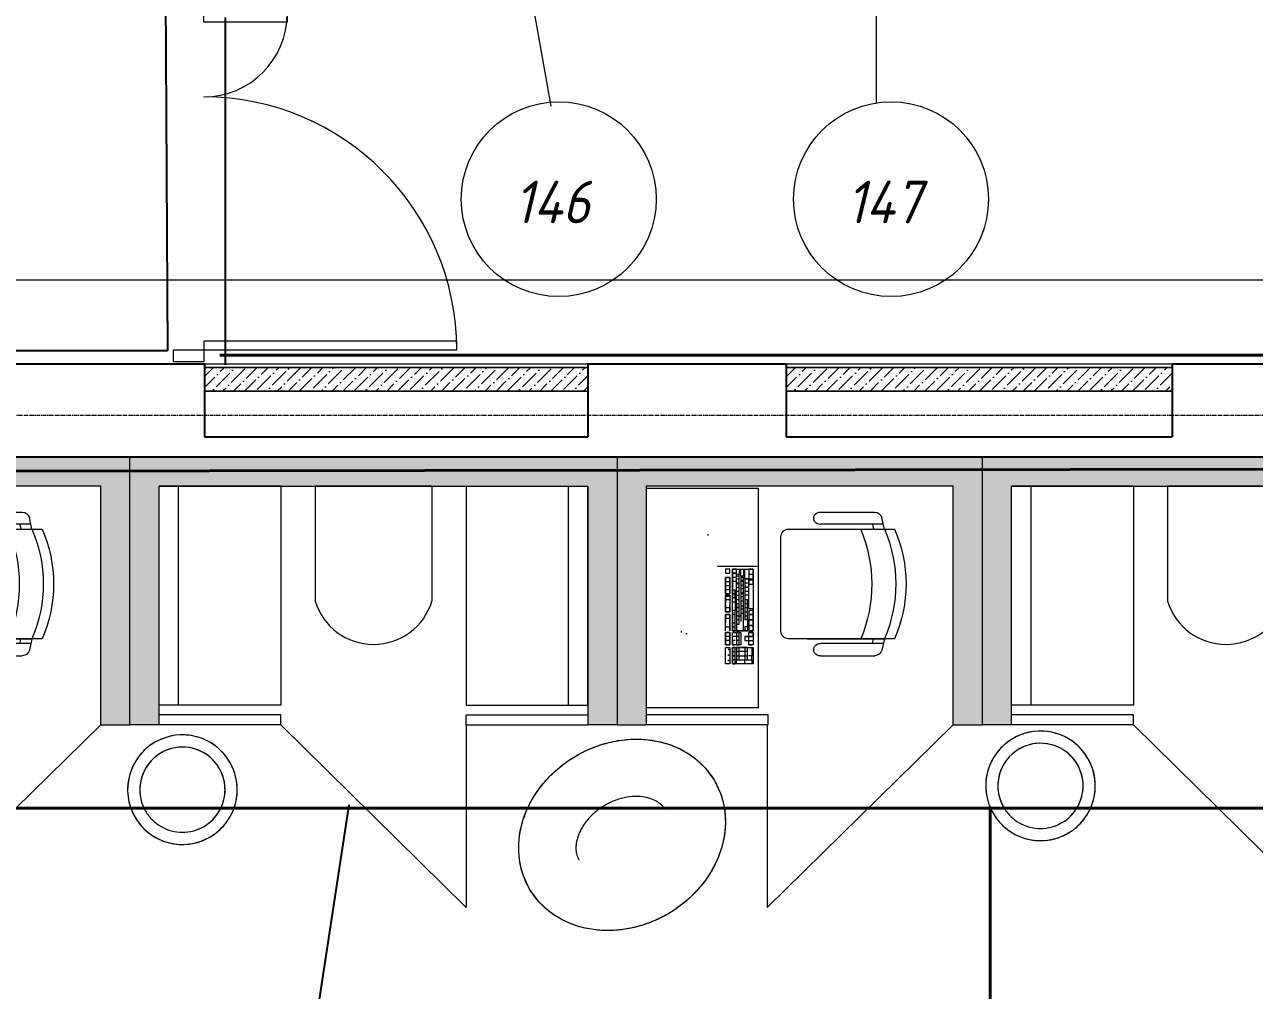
# Model space of a CAD drawing. Header units: millimetres. Extents: x -10178924 to 11692288, y -947381 to 58396.
# Drawn here: x 847554 to 852603, y -882553 to -878587 of the extents above; entities that cross this region are included whole.
import ezdxf
from ezdxf import colors
from ezdxf.entities.mleader import LeaderData, LeaderLine
from ezdxf.math import Vec2, Vec3

# ---------------------------------------------------------------- set-up
doc = ezdxf.new("R2010")
doc.units = ezdxf.units.MM
doc.linetypes.add('осевая', pattern=[50.8, 31.75, -6.35, 6.35, -6.35])
for name, color, linetype, lineweight in [('65_мебель', 8, 'Continuous', 9), ('65_стены новые', 1, 'Continuous', 30), ('PDF _Разрезы', 7, 'Continuous', 9), ('АР_Двери', 250, 'Continuous', 9), ('Основная ГКЛ', 250, 'Continuous', 9), ('Перегородки пеноблок', 40, 'Continuous', 9), ('Перегородки_ГКЛ', 20, 'Continuous', 9), ('Размеры осевые', 153, 'Continuous', 9), ('Трасса', 6, 'Continuous', 40), ('ТХ оборудование', 7, 'Continuous', 9)]:
    doc.layers.add(name, color=color, linetype=linetype, lineweight=lineweight)
doc.layers.add('65_стекло', color=7, linetype='Continuous', lineweight=30, true_color=0x5c7ea3)
for name, color, linetype in [('_надписи канализация', 7, 'Continuous'), ('PDF _Марки помещений', 5, 'Continuous'), ('PDF _Стены краска9010', 7, 'Continuous'), ('ВК_Выноски', 7, 'Continuous'), ('Стены внутр.1', 7, 'Continuous')]:
    doc.layers.add(name, color=color, linetype=linetype)
doc.layers.add('PDF _Стены отделка', color=7, linetype='Continuous', true_color=0xb505c2)
doc.styles.add('ISOCPEUR', font='isocpeui.ttf', dxfattribs={"width": 0.9})

# ---------------------------------------------------------------- blocks, each defined once
blk = doc.blocks.new('_None')
blk = doc.blocks.new('A$C1FE70A1C')
at = {"layer": '65_мебель', "lineweight": 9, "ltscale": 7.5, "true_color": 0xc7c8ca}
h = blk.add_hatch(color=9, dxfattribs=at)
h.dxf.hatch_style = 1
h.paths.add_polyline_path([(120, 1100), (0, 1100), (0, 0), (2000, 0), (2000, 1100), (1880, 1100), (1880, 120), (120, 120)])
at = {"layer": '65_мебель', "color": 252, "lineweight": 9, "ltscale": 7.5, "true_color": 0x939598}
for p, q in [((620, 1020), (120, 1020)), ((120, 1020), (120, 120)), ((199.9, 1020), (199.9, 120)), ((620, 120), (620, 1020)), ((1380, 120), (1380, 1020)), ((1380, 1020), (1880, 1020)), ((1800.1, 1020), (1800.1, 120)), ((1880, 1020), (1880, 120)), ((760, 120), (760, 592.1)), ((760, 120), (760, 592.1)), ((1240, 120), (1240, 592.1)), ((1240, 120), (1240, 592.1)), ((620, 120), (120, 120)), ((760, 120), (1240, 120)), ((760, 120), (1240, 120)), ((1380, 120), (1880, 120))]:
    blk.add_line(p, q, dxfattribs=at)
blk.add_arc((1000, 519.2), 250.8, 16.9036, 163.0964, dxfattribs=at)
at = {"layer": '65_стекло', "color": 252, "lineweight": 9, "ltscale": 100, "true_color": 0x939598}
for p, q in [((620, 1100), (620, 1850)), ((620, 1850), (1380, 1100)), ((620, 1100), (120, 1100)), ((620, 1100), (620, 1060)), ((1380, 1100), (1880, 1100)), ((1380, 1100), (1380, 1060)), ((620, 1060), (120, 1060)), ((1380, 1060), (1880, 1060))]:
    blk.add_line(p, q, dxfattribs=at)
at = {"layer": '65_стены новые', "color": 252, "lineweight": 9, "ltscale": 100, "true_color": 0x939598}
for p, q in [((0, 0), (0, 1100)), ((0, 1100), (120, 1100)), ((0, 0), (0, 1100)), ((120, 120), (120, 1100)), ((120, 120), (120, 1100)), ((1880, 1100), (2000, 1100)), ((1880, 1100), (1880, 120)), ((2000, 1100), (2000, 0)), ((1880, 120), (120, 120)), ((1880, 120), (120, 120)), ((1800, 0), (0, 0)), ((2000, 0), (0, 0))]:
    blk.add_line(p, q, dxfattribs=at)
blk = doc.blocks.new('A$C54E73714')
at = {"layer": '65_мебель', "lineweight": 9, "ltscale": 7.5, "true_color": 0xc7c8ca}
h = blk.add_hatch(color=9, dxfattribs=at)
h.dxf.hatch_style = 1
h.paths.add_polyline_path([(120, 1255.8), (0, 1255.8), (0, 155.8), (1500, 155.8), (1500, 1255.8), (1380, 1255.8), (1380, 275.8), (120, 275.8)])
at = {"color": 252, "linetype": 'ByBlock', "lineweight": 9, "true_color": 0x939598}
for p, q in [((835.5, 972.4, 1301), (1057.8, 972.4, 1301)), ((1092.5, 922.7, 1301), (835, 922.7, 1301)), ((1097.7, 902.7, 1301), (1087.1, 949.1, 1301)), ((779.7, 902.7, 1301), (1097.2, 902.7, 1301)), ((1092.5, 432.7, 1301), (835, 432.8, 1301)), ((1097.7, 452.7, 1301), (1087.1, 406.4, 1301)), ((835.5, 383.1, 1301), (1057.8, 383.1, 1301))]:
    blk.add_line(p, q, dxfattribs=at)
at = {"color": 252, "linetype": 'ByBlock', "lineweight": 9, "true_color": 0x939598, "elevation": 1301}
for points in [[(1048.2, 922.7), (1052.3, 902.7)], [(1048.2, 432.8), (1052.3, 452.7)]]:
    blk.add_lwpolyline(points, dxfattribs=at)
blk.add_lwpolyline([(1139.2, 902.7), (1058.2, 902.7), (702.4, 902.7, 0.414214), (672.4, 872.7), (672.4, 482.7, 0.414214), (702.4, 452.7), (1139.2, 452.7)], format="xyb", dxfattribs=at)
at = {"color": 252, "linetype": 'ByBlock', "lineweight": 9, "true_color": 0x939598}
for centre, radius, start, end in [((832.2, 947.5, 1301), 25.1, 82.4737, 277.5263), ((1057.8, 942.4, 1301), 30, 12.8536, 90), ((460.7, 678.3, 1301), 584.8, 337.3303, 22.5673), ((581.6, 677.7, 1301), 562.6, 336.4258, 23.5742), ((623.6, 677.7, 1301), 562.6, 336.4258, 23.5742), ((832.2, 408, 1301), 25.1, 82.4737, 277.5263), ((1057.8, 413.1, 1301), 30, 270, 347.1464)]:
    blk.add_arc(centre, radius, start, end, dxfattribs=at)
at = {"layer": '65_стекло', "color": 252, "lineweight": 9, "ltscale": 100, "true_color": 0x939598}
for p, q in [((615.8, 1255.8), (615.8, 2005.8)), ((615.8, 2005.8), (1380, 1255.8)), ((620, 1255.8), (120, 1255.8)), ((620, 1215.8), (120, 1215.8)), ((620, 1255.8), (620, 1215.8))]:
    blk.add_line(p, q, dxfattribs=at)
at = {"layer": '65_стены новые', "color": 252, "lineweight": 9, "ltscale": 100, "true_color": 0x939598}
for p, q in [((0, 155.8), (0, 1255.8)), ((0, 1255.8), (120, 1255.8)), ((0, 155.8), (0, 1255.8)), ((120, 275.8), (120, 1255.8)), ((1380, 1255.8), (1500, 1255.8)), ((1380, 1255.8), (1380, 275.8)), ((1500, 1255.8), (1500, 155.8)), ((1500, 1255.8), (1500, 155.8)), ((1380, 275.8), (120, 275.8)), ((1500, 155.8), (0, 155.8))]:
    blk.add_line(p, q, dxfattribs=at)
at = {"layer": 'ТХ оборудование', "color": 252, "lineweight": 9, "true_color": 0x939598}
for p, q in [((580, 1185.8), (120, 1185.8)), ((580, 1185.8), (580, 285.8)), ((580, 285.8), (120, 285.8))]:
    blk.add_line(p, q, dxfattribs=at)
blk = doc.blocks.new('F_Armchair_мешок - F_Armchair_мешок-V328-План 3-го этажа')
at = {"layer": 'ТХ оборудование', "color": 252, "lineweight": 9, "true_color": 0x939598}
for p, q in [((-173.5, 346.7), (-110.4, 365.5)), ((-110.4, 365.5), (-107.9, 366.1)), ((-106.9, 366.3), (-104.8, 366.8)), ((-104.8, 366.8), (-69.4, 373.1)), ((-69.4, 373.1), (-38.7, 376.5)), ((-38.7, 376.5), (-36.3, 376.7)), ((-35.3, 376.8), (-33.2, 376.9)), ((-33.2, 376.9), (3.1, 378.2)), ((3.1, 378.2), (34.3, 377.3)), ((34.3, 377.3), (36.3, 377.1)), ((37.2, 377.1), (38.9, 376.9)), ((38.9, 376.9), (74.9, 373.2)), ((74.9, 373.1), (106.6, 367.6)), ((106.6, 367.6), (108.1, 367.3)), ((109.8, 367), (144.8, 358.2)), ((144.9, 358.1), (176.1, 347.9)), ((-267.9, 298.7), (-242.4, 314.4)), ((-242.4, 314.4), (-240.3, 315.7)), ((-239.4, 316.2), (-237.6, 317.2)), ((-237.6, 317.2), (-206.8, 332.8)), ((-206.7, 332.9), (-178.9, 344.6)), ((-178.9, 344.6), (-176.6, 345.5)), ((-175.6, 345.9), (-173.6, 346.7)), ((177.9, 347.3), (211, 333.5)), ((211.1, 333.5), (241, 318.5)), ((241.4, 318.3), (271.8, 299.9)), ((-344.7, 233.1), (-322.8, 255.3)), ((-321.8, 256.2), (-299.2, 275.8)), ((-299.2, 275.8), (-297.4, 277.2)), ((-296.7, 277.8), (-295.2, 279)), ((-295.2, 279), (-268, 298.7)), ((271.9, 299.8), (298.6, 280.7)), ((298.6, 280.7), (325.5, 258)), ((325.6, 257.9), (347.9, 235.6)), ((-384.8, 180.8), (-367, 206.4)), ((-366.9, 206.5), (-347.8, 229.8)), ((-347.8, 229.8), (-346.4, 231.3)), ((348.1, 235.4), (370.5, 208.8)), ((370.6, 208.6), (387.9, 184)), ((-401.9, 150.7), (-386.7, 177.7)), ((-386.7, 177.7), (-385.8, 179.2)), ((388.1, 183.7), (405.6, 153.3)), ((405.8, 152.9), (417.5, 127.4)), ((-425.6, 90), (-415.2, 121)), ((-415.2, 121), (-414.7, 122.3)), ((-414.2, 123.4), (-402, 150.5)), ((417.6, 127.1), (435.8, 67.3)), ((-437.8, 0.2), (-432.3, 61.3)), ((-432, 62.6), (-425.7, 89.4)), ((435.8, 67.1), (442.2, 5.4)), ((-431.8, -59.7), (-437.8, 0.2)), ((442.2, 5.4), (436.9, -54.6)), ((-431.4, -61.5), (-431.8, -59.7)), ((-414.4, -118.6), (-431.2, -62.8)), ((429.4, -86.3), (420.2, -113.8)), ((436.2, -58.1), (429.6, -85.7)), ((436.9, -54.6), (436.5, -56.4)), ((-412, -124.6), (-412.7, -122.8)), ((-399.1, -151.8), (-411.9, -124.7)), ((404.7, -148.3), (392.3, -170.3)), ((417.7, -120), (404.8, -148)), ((418.5, -117.9), (417.7, -120)), ((-385.8, -174.8), (-398.9, -152.2)), ((-380.6, -182.8), (-382.6, -179.9)), ((-361.7, -208.8), (-380.6, -182.9)), ((387.1, -178.5), (368.3, -204.8)), ((389.1, -175.3), (387.1, -178.4)), ((-346.7, -226.5), (-361.5, -209)), ((-338.3, -235.6), (-341.8, -231.8)), ((-313.9, -258.8), (-338.2, -235.6)), ((345.4, -231.5), (321.3, -255.1)), ((349, -227.7), (345.4, -231.5)), ((368.2, -205), (353.7, -222.4)), ((-297.9, -272.2), (-313.8, -258.9)), ((-286.1, -281.3), (-291.6, -277.1)), ((-257.2, -300.8), (-286, -281.3)), ((-240.9, -310.5), (-257.1, -300.9)), ((265.2, -297.7), (248.9, -307.6)), ((293.9, -277.8), (265.3, -297.7)), ((299.4, -273.6), (293.9, -277.7)), ((321.2, -255.2), (305.5, -268.7)), ((-225.7, -318.7), (-233.4, -314.6)), ((-193.2, -333.8), (-225.7, -318.7)), ((-177.2, -340.3), (-193.2, -333.9)), ((-159, -346.8), (-168.7, -343.4)), ((-123.8, -357.1), (-158.9, -346.8)), ((167.8, -344.7), (132.9, -355.4)), ((177.2, -341.3), (167.9, -344.7)), ((201.8, -331.4), (185.6, -338.1)), ((234.1, -315.8), (201.9, -331.4)), ((241.6, -311.8), (234.2, -315.8)), ((-108.5, -360.7), (-123.8, -357.1)), ((-87.7, -364.8), (-99.4, -362.6)), ((-51, -369.9), (-87.6, -364.8)), ((-36.7, -371.2), (-50.9, -369.9)), ((-13.9, -372.4), (-27.3, -371.8)), ((23.3, -372.1), (-13.8, -372.4)), ((36.2, -371.4), (23.3, -372.1)), ((60.3, -369.2), (45.5, -370.7)), ((96.9, -363.6), (60.3, -369.2)), ((108.1, -361.4), (96.9, -363.6)), ((132.9, -355.4), (117.1, -359.4))]:
    blk.add_line(p, q, dxfattribs=at)
at = {"layer": 'ТХ оборудование', "color": 252, "lineweight": 9, "true_color": 0x939598, "flags": 128}
for points in [[(-412.7, -122.8), (-413.2, -121.5), (-414.4, -118.6)], [(420.2, -113.8), (419.1, -116.7), (418.5, -117.9)], [(-382.6, -179.9), (-383.7, -178.1), (-385.8, -174.8)], [(392.3, -170.3), (390.2, -173.6), (389.1, -175.3)], [(-341.8, -231.8), (-343.7, -229.8), (-346.7, -226.5)], [(353.7, -222.4), (350.8, -225.7), (349, -227.7)], [(-291.6, -277.1), (-294.2, -275.1), (-297.9, -272.2)], [(305.5, -268.7), (301.8, -271.6), (299.4, -273.6)], [(-233.4, -314.6), (-236.6, -312.9), (-240.9, -310.5)], [(-168.7, -343.4), (-172.5, -342), (-177.2, -340.3)], [(185.6, -338.1), (180.9, -339.9), (177.2, -341.3)], [(248.9, -307.6), (244.7, -310.1), (241.6, -311.8)], [(-99.4, -362.6), (-103.7, -361.7), (-108.5, -360.7)], [(-27.3, -371.8), (-32, -371.5), (-36.7, -371.2)], [(45.5, -370.7), (40.7, -371.1), (36.2, -371.4)], [(117.1, -359.4), (112.3, -360.5), (108.1, -361.4)]]:
    blk.add_lwpolyline(points, dxfattribs=at)
at = {"layer": 'ТХ оборудование', "color": 252, "lineweight": 9, "true_color": 0x939598}
for points, knots in [([(-437.8, 0.2), (-437.8, 9.4), (-437.2, 27.7), (-432.7, 64.2), (-421.2, 109.1), (-398.4, 160.6), (-365.7, 210.9), (-322.4, 258.3), (-268.4, 300.6), (-207.1, 334.6), (-140.2, 359.6), (-81.3, 372.3), (-33.3, 377.4), (-9.1, 378.2), (3, 378.2)], [-1, -1, -1, -1, -0.953947, -0.907895, -0.815789, -0.723684, -0.631579, -0.526316, -0.421053, -0.315789, -0.210526, -0.105263, -0.052632, 0, 0, 0, 0]), ([(3, 378.2), (13.5, 378.2), (34.5, 377.6), (76.2, 373.7), (127.5, 364.2), (186.7, 345.3), (244.8, 318.1), (299.9, 282), (349.4, 236.7), (389.7, 184.9), (419.4, 128), (434.7, 77.7), (441, 36.5), (442.1, 15.8), (442.2, 5.4)], [-1, -1, -1, -1, -0.953947, -0.907895, -0.815789, -0.723684, -0.631579, -0.526316, -0.421053, -0.315789, -0.210526, -0.105263, -0.052632, 0, 0, 0, 0]), ([(442.2, 5.4), (442.2, -3.3), (441.6, -20.7), (437.6, -55.4), (427.3, -98), (406.7, -147.2), (369.1, -208.9), (304.1, -276.3), (216.7, -328.2), (133.2, -357.2), (60.5, -371), (-13.9, -374.2), (-87.8, -366.6), (-159.2, -348.6), (-226.2, -320.5), (-286.8, -283.1), (-339.3, -237.3), (-382, -184.5), (-413.6, -126.2), (-429.9, -74.3), (-436.5, -31.9), (-437.7, -10.5), (-437.8, 0.2)], [-1, -1, -1, -1, -0.978041, -0.956081, -0.912162, -0.868243, -0.824324, -0.736486, -0.648649, -0.594595, -0.540541, -0.486486, -0.432432, -0.378378, -0.324324, -0.27027, -0.216216, -0.162162, -0.108108, -0.054054, -0.027027, 0, 0, 0, 0]), ([(-202.8, 1.6), (-202.8, -1.9), (-202.3, -8.8), (-200.3, -19.6), (-196.7, -30.7), (-189.8, -46), (-176, -66.5), (-150.1, -91.1), (-114.6, -113.1), (-71.1, -129.5), (-22.3, -138.1), (28.3, -137.8), (68.9, -130.1), (98.7, -120.2), (119.3, -111), (138, -100.5), (154.4, -89), (168.4, -76.9), (180.1, -64.4), (189.3, -52.1), (196.4, -39.9), (201.5, -28.3), (204.9, -17.2), (206.8, -6.5), (207.2, 0.5), (207.2, 4)], [0, 0, 0, 0, 0.10472, 0.20944, 0.314159, 0.418879, 0.628319, 0.837758, 1.047198, 1.256637, 1.466077, 1.675516, 1.884956, 1.989675, 2.094395, 2.199115, 2.303835, 2.408554, 2.513274, 2.617994, 2.722714, 2.827433, 2.932153, 3.036873, 3.141593, 3.141593, 3.141593, 3.141593])]:
    blk.add_open_spline(points, degree=3, knots=knots, dxfattribs=at)
blk = doc.blocks.new('F_Table_Round_450 - D450х750-V327-План 3-го этажа')
at = {"layer": 'ТХ оборудование', "color": 252, "lineweight": 9, "true_color": 0x939598}
for radius, start, end in [(225, 360, 180), (225, 115.7143, 128.5714), (225, 102.8571, 115.7143), (225, 90, 102.8571), (225, 77.1429, 90), (225, 64.2857, 77.1429), (225, 51.4286, 64.2857), (225, 128.5714, 141.4286), (175, 75.3484, 180), (175, 75.3484, 135), (175, 15, 75), (175, 15, 75), (225, 38.5714, 51.4286), (225, 141.4286, 154.2857), (175, 135, 150), (225, 25.7143, 38.5714), (225, 154.2857, 167.1429), (175, 150, 165), (225, 12.8571, 25.7143), (225, 167.1429, 180), (225, 180, 360), (225, 180, 257.1429), (175, 165, 180), (175, 180, 255), (175, 360, 14.7076), (175, 0, 14.7076), (225, 0, 12.8571), (175, 180, 360), (175, 255, 360), (225, 334.2857, 347.1429), (225, 347.1429, 360), (225, 321.4286, 334.2857), (225, 308.5714, 321.4286), (225, 295.7143, 308.5714), (225, 257.1429, 270), (225, 270, 282.8571), (225, 282.8571, 295.7143)]:
    blk.add_arc((0, 0), radius, start, end, dxfattribs=at)
blk = doc.blocks.new('*U2178')
at = {"layer": 'АР_Двери'}
for points in [[(1430.2, 1038.2), (1395.2, 1038.2), (1395.2, 0), (1430.2, 0)], [(50, 342), (85, 342), (85, 0), (50, 0)], [(50, 0), (0, 0), (0, -125), (50, -125)], [(1430.2, 0), (1480.2, 0), (1480.2, -125), (1430.2, -125)]]:
    blk.add_lwpolyline(points, close=True, dxfattribs=at)
for centre, radius, start, end in [((1430.2, 0), 1038.2, 90, 180), ((50, 0), 342, 0, 90)]:
    blk.add_arc(centre, radius, start, end, dxfattribs=at)
at = {"layer": 'Основная ГКЛ', "ltscale": 5}
for p, q in [((-10, 0), (-10, -125)), ((1490.2, 0), (1490.2, -125))]:
    blk.add_line(p, q, dxfattribs=at)
blk = doc.blocks.new('A$Cad086cf1')
at = {"layer": 'Перегородки пеноблок', "true_color": 0x636466, "transparency": 33554687}
h = blk.add_hatch(dxfattribs=at)
h.set_pattern_fill('ANSI36', color=251, scale=10)
h.set_pattern_definition([(45, (-30719.896, 160619.548), (16.83798, 61.739261), [79.375, -15.875, 0, -15.875])])
h.paths.add_polyline_path([(16084.78, -5704.497), (14510.456, -5704.497), (14510.456, -5801.864), (16084.78, -5801.864)])
h = blk.add_hatch(dxfattribs=at)
h.set_pattern_fill('ANSI36', color=251, scale=10)
h.set_pattern_definition([(45, (-28331.177, 160619.548), (16.83798, 61.739261), [79.375, -15.875, 0, -15.875])])
h.paths.add_polyline_path([(18484.498, -5704.497), (16899.175, -5704.497), (16899.175, -5801.864), (18484.498, -5801.864)])
at = {"layer": 'PDF _Марки помещений', "color": 251, "lineweight": 9, "true_color": 0x636466, "transparency": 33554687}
for p, q in [((17269.776, -4618.041), (17269.776, -3023.836)), ((15933.839, -4632.06), (15651.569, -3037.855))]:
    blk.add_line(p, q, dxfattribs=at)
for centre in [(15965.594, -5013.557), (17329.926, -5013.557)]:
    blk.add_circle(centre, 400.063, dxfattribs=at)
at = {"layer": 'PDF _Разрезы', "color": 251, "lineweight": 9, "true_color": 0x636466, "transparency": 33554687}
blk.add_lwpolyline([(-4256.267, -5344.855), (60632.675, -5344.855)], dxfattribs=at)
at = {"layer": 'PDF _Стены краска9010', "color": 251, "true_color": 0x636466, "transparency": 33554585}
for p, q in [((14331.934, -366.068), (14359.078, -5636.945)), ((14595.657, -4267.502), (14595.657, -5693.171)), ((14359.078, -5636.945), (958.046, -5637.051))]:
    blk.add_line(p, q, dxfattribs=at)
at = {"layer": 'PDF _Стены отделка', "color": 251, "lineweight": 40, "ltscale": 0.1, "true_color": 0x636466, "transparency": 33554610}
blk.add_line((21410.896, -5654.732), (14574.366, -5654.732), dxfattribs=at)
at = {"layer": 'PDF _Стены отделка', "color": 251, "lineweight": 40, "true_color": 0x636466, "transparency": 33554610}
blk.add_line((21148.679, -6119.078), (5697.767, -6143.147), dxfattribs=at)
at = {"layer": 'Перегородки пеноблок', "color": 251, "true_color": 0x636466, "transparency": 33554687}
for p, q in [((16084.78, -5691.797), (14510.456, -5691.797)), ((16084.78, -5704.497), (14510.456, -5704.497)), ((18484.498, -5691.797), (16899.175, -5691.797)), ((18484.498, -5704.497), (16899.175, -5704.497))]:
    blk.add_line(p, q, dxfattribs=at)
for points in [[(14510.456, -5704.497), (16084.78, -5704.497)], [(16899.175, -5704.497), (18484.498, -5704.497)], [(14510.456, -5801.864), (16084.78, -5801.864), (14510.456, -5801.864)], [(16899.175, -5801.864), (18484.498, -5801.864), (16899.175, -5801.864)]]:
    blk.add_lwpolyline(points, dxfattribs=at)
at = {"layer": 'Перегородки_ГКЛ', "color": 251, "true_color": 0x636466, "transparency": 33554687}
blk.add_lwpolyline([(14656.483, -6071.797), (16246.483, -6071.797)], dxfattribs=at)
at = {"layer": 'Размеры осевые', "color": 251, "linetype": 'осевая', "ltscale": 0.5, "true_color": 0x636466, "transparency": 33554687}
blk.add_line((-9750, -5900), (57900, -5900), dxfattribs=at)
at = {"layer": 'Стены внутр.1', "color": 251, "linetype": 'Continuous', "true_color": 0x636466, "transparency": 33554687}
for p, q in [((14510.456, -5691.797), (14510.456, -5989.207)), ((16084.78, -5691.797), (16084.78, -5989.207)), ((16899.175, -5691.797), (16899.175, -5989.207)), ((18484.498, -5691.797), (18484.498, -5989.207)), ((14510.456, -5989.207), (16084.78, -5989.207)), ((16899.175, -5989.207), (18484.498, -5989.207))]:
    blk.add_line(p, q, dxfattribs=at)
at = {"layer": 'Стены внутр.1', "color": 251, "linetype": 'Continuous', "true_color": 0x636466, "transparency": 33554687, "flags": 128}
for points in [[(14390.453, -5691.797), (13707.952, -5691.797), (13707.952, -5771.797)], [(14510.456, -5691.797), (14314.079, -5691.797)], [(16899.175, -5691.797), (16084.78, -5691.797)], [(19315.908, -5691.797), (18484.498, -5691.797)], [(13707.952, -6071.797), (21332.173, -6071.797)], [(13707.952, -6071.797), (21332.173, -6071.797)], [(14358.638, -6071.797), (14458.638, -6071.797)], [(14358.638, -6071.797), (14458.638, -6071.797)], [(14458.638, -6071.797), (14656.483, -6071.797)], [(14458.638, -6071.797), (14656.483, -6071.797)]]:
    blk.add_lwpolyline(points, dxfattribs=at)
at = {"layer": 'ТХ оборудование', "color": 251, "true_color": 0x636466, "transparency": 33554687}
for p, q in [((16578.953, -6394.829), (16578.953, -6389.186)), ((16780.404, -6521.547), (16616.737, -6521.547)), ((16650.599, -6532.834), (16650.599, -6549.765)), ((16667.53, -6532.834), (16650.599, -6532.834)), ((16650.599, -6532.834), (16650.599, -6549.765)), ((16667.53, -6532.834), (16650.599, -6532.834)), ((16650.599, -6549.765), (16667.53, -6549.765)), ((16650.599, -6549.765), (16667.53, -6549.765)), ((16667.53, -6549.765), (16667.53, -6532.834)), ((16667.53, -6549.765), (16667.53, -6532.834)), ((16678.817, -6532.834), (16763.473, -6532.834)), ((16678.817, -6786.801), (16678.817, -6532.834)), ((16678.817, -6532.834), (16678.817, -6566.696)), ((16695.749, -6532.834), (16678.817, -6532.834)), ((16695.749, -6549.765), (16678.817, -6549.765)), ((16678.817, -6549.765), (16695.749, -6549.765)), ((16695.749, -6673.927), (16695.749, -6532.834)), ((16707.036, -6555.409), (16695.749, -6555.409)), ((16707.036, -6561.053), (16695.749, -6561.053)), ((16707.036, -6532.834), (16707.036, -6555.409)), ((16707.036, -6758.582), (16707.036, -6555.409)), ((16707.036, -6572.34), (16707.036, -6561.053)), ((16712.68, -6561.053), (16712.68, -6532.834)), ((16712.68, -6532.834), (16723.967, -6532.834)), ((16723.967, -6561.053), (16712.68, -6561.053)), ((16723.967, -6532.834), (16723.967, -6561.053)), ((16729.611, -6572.34), (16729.611, -6532.834)), ((16729.611, -6532.834), (16746.542, -6532.834)), ((16746.542, -6532.834), (16746.542, -6572.34)), ((16746.542, -6532.834), (16746.542, -6594.915)), ((16763.473, -6532.834), (16746.542, -6532.834)), ((16763.473, -6555.409), (16746.542, -6555.409)), ((16763.473, -6532.834), (16763.473, -6786.801)), ((16763.473, -6572.34), (16763.473, -6532.834)), ((16650.599, -6634.421), (16650.599, -6566.696)), ((16650.599, -6566.696), (16650.599, -6634.421)), ((16667.53, -6566.696), (16650.599, -6566.696)), ((16650.599, -6566.696), (16667.53, -6566.696)), ((16650.599, -6583.627), (16667.53, -6583.627)), ((16650.599, -6600.559), (16667.53, -6600.559)), ((16667.53, -6566.696), (16667.53, -6634.421)), ((16667.53, -6634.421), (16667.53, -6566.696)), ((16678.817, -6566.696), (16678.817, -6583.627)), ((16695.749, -6566.696), (16678.817, -6566.696)), ((16678.817, -6583.627), (16678.817, -6617.49)), ((16695.749, -6583.627), (16678.817, -6583.627)), ((16695.749, -6572.34), (16707.036, -6572.34)), ((16695.749, -6589.271), (16707.036, -6589.271)), ((16707.036, -6594.915), (16695.749, -6594.915)), ((16695.749, -6606.202), (16707.036, -6606.202)), ((16712.68, -6566.696), (16712.68, -6696.501)), ((16723.967, -6566.696), (16712.68, -6566.696)), ((16712.68, -6577.984), (16723.967, -6577.984)), ((16723.967, -6583.627), (16712.68, -6583.627)), ((16723.967, -6600.559), (16712.68, -6600.559)), ((16712.68, -6611.846), (16723.967, -6611.846)), ((16723.967, -6611.846), (16723.967, -6566.696)), ((16723.967, -6736.007), (16723.967, -6611.846)), ((16729.611, -6572.34), (16729.611, -6741.651)), ((16746.542, -6572.34), (16729.611, -6572.34)), ((16729.611, -6572.34), (16763.473, -6572.34)), ((16729.611, -6589.271), (16746.542, -6589.271)), ((16746.542, -6606.202), (16729.611, -6606.202)), ((16729.611, -6606.202), (16746.542, -6606.202)), ((16746.542, -6589.271), (16746.542, -6572.34)), ((16763.473, -6577.984), (16746.542, -6577.984)), ((16746.542, -6606.202), (16746.542, -6589.271)), ((16746.542, -6594.915), (16763.473, -6594.915)), ((16746.542, -6594.915), (16763.473, -6594.915)), ((16746.542, -6696.501), (16746.542, -6594.915)), ((16763.473, -6594.915), (16763.473, -6577.984)), ((16763.473, -6594.915), (16763.473, -6696.501)), ((16667.53, -6617.49), (16650.599, -6617.49)), ((16650.599, -6634.421), (16667.53, -6634.421)), ((16667.53, -6634.421), (16650.599, -6634.421)), ((16650.599, -6640.064), (16667.53, -6640.064)), ((16650.599, -6707.789), (16650.599, -6640.064)), ((16650.599, -6645.708), (16650.599, -6673.927)), ((16667.53, -6645.708), (16650.599, -6645.708)), ((16650.599, -6656.996), (16667.53, -6656.996)), ((16667.53, -6640.064), (16667.53, -6707.789)), ((16678.817, -6617.49), (16678.817, -6651.352)), ((16678.817, -6617.49), (16690.105, -6617.49)), ((16690.105, -6634.421), (16678.817, -6634.421)), ((16678.817, -6634.421), (16690.105, -6634.421)), ((16690.105, -6651.352), (16678.817, -6651.352)), ((16678.817, -6651.352), (16690.105, -6651.352)), ((16690.105, -6617.49), (16690.105, -6702.145)), ((16690.105, -6634.421), (16690.105, -6617.49)), ((16690.105, -6651.352), (16690.105, -6634.421)), ((16695.749, -6623.133), (16707.036, -6623.133)), ((16695.749, -6640.064), (16707.036, -6640.064)), ((16695.749, -6656.996), (16707.036, -6656.996)), ((16712.68, -6628.777), (16723.967, -6628.777)), ((16723.967, -6634.421), (16712.68, -6634.421)), ((16712.68, -6645.708), (16723.967, -6645.708)), ((16712.68, -6662.639), (16723.967, -6662.639)), ((16729.611, -6623.133), (16746.542, -6623.133)), ((16746.542, -6640.064), (16729.611, -6640.064)), ((16729.611, -6656.996), (16740.898, -6656.996)), ((16740.898, -6707.789), (16740.898, -6656.996)), ((16650.599, -6679.57), (16650.599, -6707.789)), ((16650.599, -6690.858), (16667.53, -6690.858)), ((16650.599, -6707.789), (16667.53, -6707.789)), ((16667.53, -6707.789), (16650.599, -6707.789)), ((16667.53, -6707.789), (16667.53, -6679.57)), ((16690.105, -6668.283), (16678.817, -6668.283)), ((16678.817, -6702.145), (16678.817, -6719.076)), ((16690.105, -6702.145), (16678.817, -6702.145)), ((16690.105, -6752.938), (16690.105, -6702.145)), ((16695.749, -6673.927), (16695.749, -6690.858)), ((16695.749, -6673.927), (16707.036, -6673.927)), ((16695.749, -6690.858), (16707.036, -6690.858)), ((16695.749, -6690.858), (16695.749, -6724.72)), ((16707.036, -6690.858), (16695.749, -6690.858)), ((16707.036, -6707.789), (16695.749, -6707.789)), ((16723.967, -6685.214), (16712.68, -6685.214)), ((16712.68, -6696.501), (16723.967, -6696.501)), ((16712.68, -6696.501), (16712.68, -6719.076)), ((16712.68, -6713.433), (16723.967, -6713.433)), ((16729.611, -6673.927), (16740.898, -6673.927)), ((16729.611, -6690.858), (16729.611, -6707.789)), ((16729.611, -6690.858), (16740.898, -6690.858)), ((16729.611, -6707.789), (16740.898, -6707.789)), ((16740.898, -6741.651), (16740.898, -6707.789)), ((16763.473, -6696.501), (16746.542, -6696.501)), ((16746.542, -6702.145), (16746.542, -6741.651)), ((16763.473, -6702.145), (16746.542, -6702.145)), ((16763.473, -6741.651), (16763.473, -6702.145)), ((16650.599, -6719.076), (16650.599, -6752.938)), ((16667.53, -6719.076), (16650.599, -6719.076)), ((16650.599, -6719.076), (16667.53, -6719.076)), ((16650.599, -6786.801), (16650.599, -6719.076)), ((16667.53, -6736.007), (16650.599, -6736.007)), ((16667.53, -6736.007), (16667.53, -6719.076)), ((16667.53, -6719.076), (16667.53, -6786.801)), ((16667.53, -6752.938), (16667.53, -6736.007)), ((16667.53, -6786.801), (16667.53, -6752.938)), ((16690.105, -6719.076), (16678.817, -6719.076)), ((16678.817, -6719.076), (16678.817, -6736.007)), ((16678.817, -6736.007), (16678.817, -6752.938)), ((16678.817, -6752.938), (16690.105, -6752.938)), ((16678.817, -6752.938), (16678.817, -6786.801)), ((16690.105, -6769.87), (16690.105, -6752.938)), ((16695.749, -6724.72), (16707.036, -6724.72)), ((16695.749, -6724.72), (16695.749, -6758.582)), ((16695.749, -6724.72), (16712.68, -6724.72)), ((16707.036, -6741.651), (16695.749, -6741.651)), ((16695.749, -6758.582), (16695.749, -6786.801)), ((16695.749, -6758.582), (16707.036, -6758.582)), ((16712.68, -6719.076), (16712.68, -6747.295)), ((16723.967, -6747.295), (16723.967, -6736.007)), ((16723.967, -6786.801), (16723.967, -6747.295)), ((16729.611, -6724.72), (16740.898, -6724.72)), ((16763.473, -6741.651), (16729.611, -6741.651)), ((16740.898, -6741.651), (16740.898, -6786.801)), ((16746.542, -6719.076), (16763.473, -6719.076)), ((16763.473, -6719.076), (16746.542, -6719.076)), ((16746.542, -6741.651), (16746.542, -6764.226)), ((16746.542, -6741.651), (16763.473, -6741.651)), ((16746.542, -6764.226), (16746.542, -6786.801)), ((16763.473, -6764.226), (16746.542, -6764.226)), ((16746.542, -6764.226), (16763.473, -6764.226)), ((16763.473, -6764.226), (16763.473, -6741.651)), ((16763.473, -6786.801), (16763.473, -6764.226)), ((16469.995, -6792.449), (16469.995, -6786.805)), ((16492.569, -6798.093), (16486.926, -6798.093)), ((16650.599, -6769.87), (16667.53, -6769.87)), ((16650.599, -6843.238), (16650.599, -6792.444)), ((16667.53, -6792.444), (16650.599, -6792.444)), ((16650.599, -6792.444), (16667.53, -6792.444)), ((16650.599, -6792.444), (16650.599, -6843.238)), ((16667.53, -6809.376), (16650.599, -6809.376)), ((16667.53, -6843.238), (16667.53, -6792.444)), ((16667.53, -6792.444), (16667.53, -6843.238)), ((16678.817, -6769.87), (16690.105, -6769.87)), ((16678.817, -6786.801), (16690.105, -6786.801)), ((16763.473, -6786.801), (16678.817, -6786.801)), ((16690.105, -6792.444), (16678.817, -6792.444)), ((16678.817, -6792.444), (16712.68, -6792.444)), ((16678.817, -6843.238), (16678.817, -6792.444)), ((16707.036, -6809.376), (16678.817, -6809.376)), ((16690.105, -6786.801), (16690.105, -6769.87)), ((16695.749, -6786.801), (16723.967, -6786.801)), ((16695.749, -6792.444), (16695.749, -6843.238)), ((16707.036, -6792.444), (16695.749, -6792.444)), ((16707.036, -6843.238), (16707.036, -6792.444)), ((16712.68, -6792.444), (16712.68, -6843.238)), ((16729.611, -6769.87), (16729.611, -6786.801)), ((16740.898, -6769.87), (16729.611, -6769.87)), ((16740.898, -6769.87), (16729.611, -6769.87)), ((16729.611, -6786.801), (16740.898, -6786.801)), ((16729.611, -6809.376), (16763.473, -6809.376)), ((16746.542, -6809.376), (16729.611, -6809.376)), ((16729.611, -6809.376), (16729.611, -6826.307)), ((16746.542, -6786.801), (16763.473, -6786.801)), ((16763.473, -6792.444), (16746.542, -6792.444)), ((16746.542, -6792.444), (16763.473, -6792.444)), ((16746.542, -6843.238), (16746.542, -6792.444)), ((16763.473, -6809.376), (16746.542, -6809.376)), ((16763.473, -6809.376), (16763.473, -6792.444)), ((16763.473, -6792.444), (16763.473, -6843.238)), ((16667.53, -6826.307), (16650.599, -6826.307)), ((16650.599, -6843.238), (16667.53, -6843.238)), ((16667.53, -6843.238), (16650.599, -6843.238)), ((16650.599, -6922.25), (16650.599, -6854.525)), ((16650.599, -6854.525), (16667.53, -6854.525)), ((16661.886, -6860.169), (16661.886, -6865.813)), ((16661.886, -6860.169), (16661.886, -6865.812)), ((16667.53, -6854.525), (16667.53, -6922.25)), ((16678.817, -6826.307), (16678.817, -6843.238)), ((16690.105, -6826.307), (16678.817, -6826.307)), ((16712.68, -6843.238), (16678.817, -6843.238)), ((16678.817, -6843.238), (16690.105, -6843.238)), ((16678.817, -6854.525), (16678.817, -6905.318)), ((16690.105, -6854.525), (16678.817, -6854.525)), ((16678.817, -6922.25), (16678.817, -6854.525)), ((16678.817, -6854.525), (16763.473, -6854.525)), ((16690.105, -6871.456), (16690.105, -6854.525)), ((16707.036, -6826.307), (16695.749, -6826.307)), ((16695.749, -6843.238), (16707.036, -6843.238)), ((16695.749, -6854.525), (16695.749, -6888.387)), ((16740.898, -6854.525), (16695.749, -6854.525)), ((16707.036, -6888.387), (16707.036, -6854.525)), ((16729.611, -6826.307), (16740.898, -6826.307)), ((16729.611, -6854.525), (16729.611, -6905.318)), ((16740.898, -6888.387), (16740.898, -6854.525)), ((16746.542, -6826.307), (16763.473, -6826.307)), ((16746.542, -6843.238), (16746.542, -6826.307)), ((16746.542, -6843.238), (16757.829, -6843.238)), ((16763.473, -6843.238), (16746.542, -6843.238)), ((16746.542, -6854.525), (16757.829, -6854.525)), ((16757.829, -6854.525), (16757.829, -6888.387)), ((16763.473, -6854.525), (16763.473, -6922.25)), ((16661.886, -6888.387), (16661.886, -6882.744)), ((16661.886, -6882.744), (16661.886, -6888.387)), ((16661.886, -6910.962), (16661.886, -6905.318)), ((16661.886, -6905.318), (16661.886, -6910.962)), ((16678.817, -6871.456), (16690.105, -6871.456)), ((16690.105, -6888.387), (16678.817, -6888.387)), ((16678.817, -6888.387), (16690.105, -6888.387)), ((16678.817, -6905.318), (16678.817, -6922.25)), ((16690.105, -6905.318), (16678.817, -6905.318)), ((16690.105, -6922.25), (16690.105, -6871.456)), ((16740.898, -6871.456), (16695.749, -6871.456)), ((16695.749, -6888.387), (16740.898, -6888.387)), ((16695.749, -6888.387), (16695.749, -6905.318)), ((16695.749, -6905.318), (16740.898, -6905.318)), ((16695.749, -6905.318), (16757.829, -6905.318)), ((16695.749, -6922.25), (16695.749, -6905.318)), ((16707.036, -6905.318), (16707.036, -6888.387)), ((16729.611, -6922.25), (16729.611, -6905.318)), ((16740.898, -6905.318), (16740.898, -6888.387)), ((16757.829, -6888.387), (16746.542, -6888.387)), ((16746.542, -6905.318), (16757.829, -6905.318)), ((16757.829, -6905.318), (16757.829, -6888.387)), ((16757.829, -6905.318), (16757.829, -6922.25)), ((16667.53, -6922.25), (16650.599, -6922.25)), ((16763.473, -6922.25), (16678.817, -6922.25)), ((16678.817, -6922.25), (16690.105, -6922.25)), ((16757.829, -6922.25), (16695.749, -6922.25))]:
    blk.add_line(p, q, dxfattribs=at)
at = {"color": 251, "linetype": 'ByBlock', "true_color": 0x636466, "transparency": 33554687, "rotation": 270}
blk.add_blockref('*U2178', (14508.455, -4201.797), dxfattribs=at)
at = {"layer": 'ТХ оборудование', "color": 251, "true_color": 0x636466, "transparency": 33554687, "xscale": -1, "rotation": 180}
for p in [(12705.172, -5916.001), (16205.172, -5916.001)]:
    blk.add_blockref('A$C54E73714', p, dxfattribs=at)
at = {"layer": 'ТХ оборудование', "color": 251, "true_color": 0x636466, "transparency": 33554687}
for name, p, rotation in [('A$C1FE70A1C', (16205.172, -6071.797), 180), ('A$C1FE70A1C', (19705.172, -6071.797), 180), ('F_Armchair_мешок - F_Armchair_мешок-V328-План 3-го этажа', (16225.949, -7620.449), 210.0793757275994), ('F_Table_Round_450 - D450х750-V327-План 3-го этажа', (17943.609, -7422.827), 210.0793757275994), ('F_Table_Round_450 - D450х750-V327-План 3-го этажа', (14420.53, -7438.479), 210.0793757275994)]:
    blk.add_blockref(name, p, dxfattribs=dict(at, rotation=rotation))
at = {"layer": 'PDF _Марки помещений', "color": 251, "lineweight": 9, "true_color": 0x636466, "transparency": 33554687, "char_height": 175, "attachment_point": 7, "style": 'ISOCPEUR'}
for s, insert in [('146', (15782.494, -5112.534)), ('147', (17146.826, -5112.534))]:
    blk.add_mtext(s, dxfattribs=dict(at, insert=insert))

msp = doc.modelspace()

# ---------------------------------------------------------------- linework, layer by layer
at = {"layer": 'Трасса', "ltscale": 50}
for p, q in [((863210.2, -881804.6), (843518.6, -881804.6)), ((851518.6, -882713.6), (851518.6, -881804.6))]:
    msp.add_line(p, q, dxfattribs=at)

# ---------------------------------------------------------------- block references
msp.add_blockref('A$Cad086cf1', (833781.5, -874290.7))

# ---------------------------------------------------------------- leaders
at = {"layer": '_надписи канализация', "lineweight": -2}
ml = msp.add_multileader_mtext('Standard', dxfattribs=at)
ml.set_content('\\A1;Приямок{\\Fisocp3|c204; }800{\\fArial|b0|i0|c204|p34;х}800х800(h)\\P{\\fArial|b0|i0|c204|p34;с\\Fisocp3|c204; }насосом дренажным {\\A0;\\H0.91667x;ГНОМ 10-10Г\\A1;\\H1.09091x; \\PN=1,1 кВт \\P (1 раб)\\Fisocp3|c204; \\fISOCPEUR|b0|i0|c204|p34;(закрыть рифленым железом)}', color=256, style='ISOCPEUR')
ml.set_leader_properties(lineweight=13)
ml.set_arrow_properties(name='NONE')
ml.build(insert=Vec2(0, 0))
ml.multileader.update_dxf_attribs({"text_left_attachment_type": 6, "text_right_attachment_type": 6, "dogleg_length": 100, "arrow_head_size": 300, "scale": 100})
ctx = ml.context
ctx.base_point, ctx.scale, ctx.char_height, ctx.arrow_head_size, ctx.landing_gap_size, ctx.plane_origin = Vec3(726724.9, -876080.2), 100, 250, 300, 0.09, Vec3(722250.4, -879799.4)
ctx.left_attachment, ctx.right_attachment, ctx.text_align_type = 6, 6, 1
notes = []
notes.append((ctx, [(0, (1, 1, 0), (726624.9, -876080.2), (1, 0), 100, [(1, [(727663, -882471)], 0, [])])]))
ctx.mtext.insert, ctx.mtext.width, ctx.mtext.alignment, ctx.mtext.flow_direction = Vec3(729650, -875755.2), 5926.326, 2, 5
at = {"layer": 'ВК_Выноски', "lineweight": -2}
ml = msp.add_multileader_mtext('Standard', dxfattribs=at)
ml.set_content('Канализационная станция\\P SANICUBIC CLASSIC IP68', color=256, style='ISOCPEUR')
ml.set_leader_properties(lineweight=13)
ml.build(insert=Vec2(0, 0))
ml.multileader.update_dxf_attribs({"text_left_attachment_type": 6, "text_right_attachment_type": 6, "dogleg_length": 1, "arrow_head_size": 300, "scale": 100})
ctx = ml.context
ctx.base_point, ctx.scale, ctx.char_height, ctx.arrow_head_size, ctx.landing_gap_size, ctx.plane_origin = Vec3(753004.1, -880992.7, -0.1), 100, 250, 300, 0.09, Vec3(756446.9, -883897.6, -0.1)
ctx.left_attachment, ctx.right_attachment, ctx.text_align_type = 6, 6, 1
notes.append((ctx, [(1, (1, 1, 0), (757018.6, -880992.7, -0.1), (-1, 0), 100, [(0, [(758206.2, -882846.5, -0.1)], 0, [])])]))
ctx.mtext.insert, ctx.mtext.width, ctx.mtext.alignment, ctx.mtext.flow_direction = Vec3(754837.2, -880692.7, -0.1), 218673.814, 2, 5
at = {"layer": 'ВК_Выноски'}
ml = msp.add_multileader_mtext('Standard', dxfattribs=at)
ml.set_content('{\\W0.9;Ду 32 оводот кондиционеров}', color=7, style='ISOCPEUR')
ml.set_leader_properties(color=7, linetype='ByLayer', lineweight=-1)
ml.set_arrow_properties(name='NONE')
ml.build(insert=Vec2(0, 0))
ml.multileader.update_dxf_attribs({"text_left_attachment_type": 6, "text_right_attachment_type": 6, "dogleg_length": 0.36, "arrow_head_size": 300})
ctx = ml.context
ctx.base_point, ctx.char_height, ctx.arrow_head_size, ctx.landing_gap_size, ctx.plane_origin = Vec3(848769, -883209.6), 250, 300, 100, Vec3(859764.7, -905589.1)
ctx.left_attachment, ctx.right_attachment = 6, 6
notes.append((ctx, [(0, (1, 1, 0), (848668.6, -883209.6), (1, 0), 100.4, [(0, [(848884.7, -881792.1)], 0, [])])]))
ctx.mtext.insert, ctx.mtext.width, ctx.mtext.flow_direction = Vec3(848869, -882884.6), 2117.691, 5
at = {"layer": 'ВК_Выноски', "lineweight": -2}
ml = msp.add_multileader_mtext('Standard', dxfattribs=at)
ml.set_content('Насос Фекальный ^JВихрь ФН-3 MAX', color=256, style='ISOCPEUR')
ml.set_leader_properties(lineweight=13)
ml.build(insert=Vec2(0, 0))
ml.multileader.update_dxf_attribs({"text_left_attachment_type": 6, "text_right_attachment_type": 6, "dogleg_length": 1, "arrow_head_size": 300, "scale": 100})
ctx = ml.context
ctx.base_point, ctx.scale, ctx.char_height, ctx.arrow_head_size, ctx.landing_gap_size, ctx.plane_origin = Vec3(753569.9, -882245.8, -0.1), 100, 250, 300, 0.09, Vec3(759215, -881755.3, -0.1)
ctx.left_attachment, ctx.right_attachment, ctx.text_align_type = 6, 6, 1
notes.append((ctx, [(1, (1, 1, 0), (756204.4, -882245.8, -0.1), (-1, 0), 100, [(0, [(757872, -883785.5, -0.1)], 0, [])])]))
ctx.mtext.insert, ctx.mtext.width, ctx.mtext.alignment, ctx.mtext.flow_direction = Vec3(754766.9, -881920.8, -0.1), 218673.814, 2, 5
for ctx, leaders in notes:
    for number, flags, end, landing, length, lines in leaders:
        leader = LeaderData()
        leader.index, (leader.has_last_leader_line, leader.has_dogleg_vector, leader.attachment_direction) = number, flags
        leader.last_leader_point, leader.dogleg_vector, leader.dogleg_length = Vec3(end), Vec3(landing), length
        for number, points, colour, breaks in lines:
            line = LeaderLine()
            line.index, line.vertices, line.color, line.breaks = number, Vec3.list(points), colors.encode_raw_color(colour), breaks
            leader.lines.append(line)
        ctx.leaders.append(leader)

doc.saveas('drawing.dxf')
